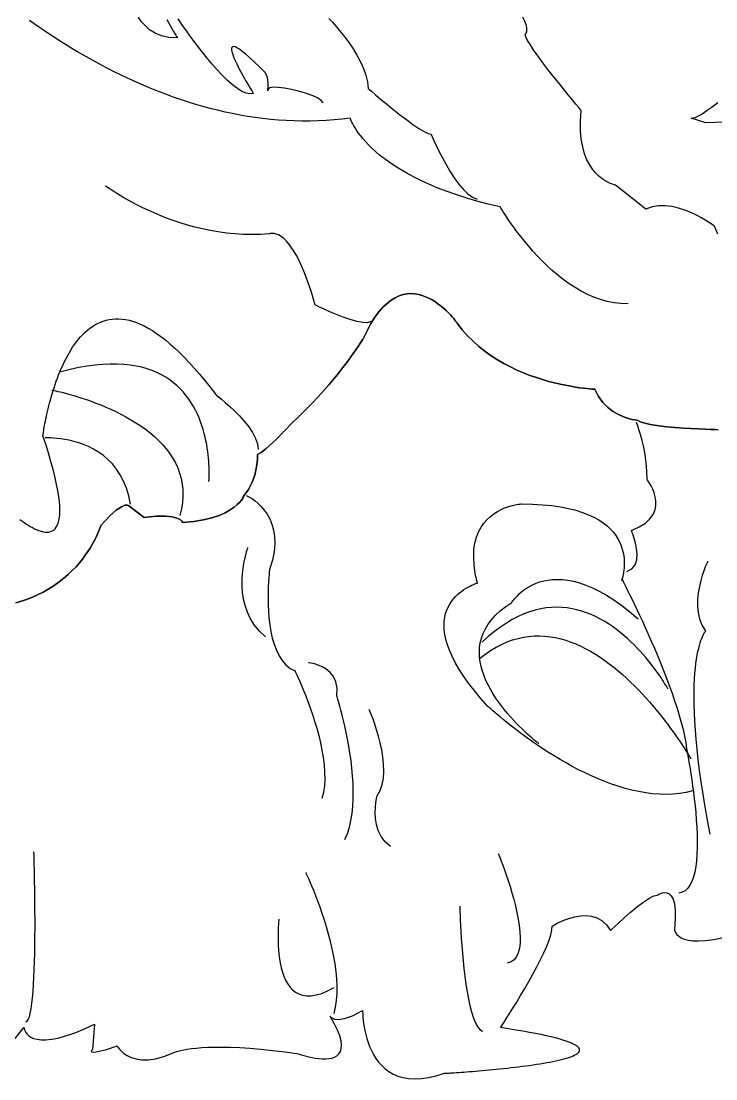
# Model space of a CAD drawing. Extents: x 61 to 149, y 52 to 245.
# Drawn here: x 91.27 to 113.61, y 80.82 to 114.85 of the extents above; entities that cross this region are included whole.
import ezdxf

# ---------------------------------------------------------------- set-up
doc = ezdxf.new("R2010")
doc.units = 0

msp = doc.modelspace()

# ---------------------------------------------------------------- linework, layer by layer
at = {"color": 250, "linetype": 'Continuous'}
for points in [[(110.7883, 105.7592), (110.561126, 105.763473), (110.337344, 105.787942), (110.117259, 105.831178), (109.90117, 105.891755), (109.689382, 105.968244), (109.482196, 106.059218), (109.279915, 106.163249), (109.08284, 106.278911), (108.891276, 106.404775), (108.705522, 106.539415), (108.525883, 106.681402), (108.35266, 106.829309), (108.186156, 106.981708), (108.026672, 107.137173), (107.874513, 107.294275), (107.729978, 107.451587), (107.593372, 107.607682), (107.464996, 107.761131), (107.345153, 107.910508), (107.234144, 108.054385), (107.132274, 108.191335), (107.039842, 108.319929), (106.957153, 108.438741), (106.884508, 108.546342), (106.82221, 108.641306), (106.77056, 108.722205), (106.729863, 108.787612), (106.700418, 108.836098), (106.68253, 108.866237), (106.6765, 108.8766), (106.287303, 108.967891), (105.919259, 109.064301), (105.57179, 109.165305), (105.24432, 109.270376), (104.936272, 109.378989), (104.647068, 109.490618), (104.376133, 109.604738), (104.122889, 109.720822), (103.886759, 109.838345), (103.667167, 109.95678), (103.463534, 110.075603), (103.275286, 110.194288), (103.101844, 110.312308), (102.942631, 110.429138), (102.797071, 110.544252), (102.664588, 110.657125), (102.544603, 110.76723), (102.43654, 110.874042), (102.339822, 110.977036), (102.253872, 111.075684), (102.178114, 111.169462), (102.11197, 111.257844), (102.054863, 111.340304), (102.006217, 111.416316), (101.965455, 111.485354), (101.931999, 111.546893), (101.905273, 111.600407), (101.884701, 111.645371), (101.869704, 111.681257), (101.859706, 111.707542), (101.85413, 111.723698), (101.8524, 111.7292), (101.591505, 111.697594), (101.331567, 111.67259), (101.072643, 111.654031), (100.814787, 111.641764), (100.558055, 111.635635), (100.302503, 111.635489), (100.048188, 111.641172), (99.795164, 111.652529), (99.543488, 111.669407), (99.293215, 111.69165), (99.0444, 111.719105), (98.797101, 111.751617), (98.551372, 111.789031), (98.307269, 111.831194), (98.064848, 111.877951), (97.824165, 111.929147), (97.585275, 111.984629), (97.348234, 112.044242), (97.113099, 112.107831), (96.879924, 112.175242), (96.648765, 112.246321), (96.419679, 112.320914), (96.192721, 112.398866), (95.967946, 112.480022), (95.745411, 112.564229), (95.525172, 112.651332), (95.307283, 112.741177), (95.091801, 112.833609), (94.878781, 112.928473), (94.66828, 113.025617), (94.460352, 113.124885), (94.255054, 113.226122), (94.052442, 113.329176), (93.852571, 113.43389), (93.655497, 113.540111), (93.461276, 113.647685), (93.269963, 113.756457), (93.081615, 113.866272), (92.896286, 113.976977), (92.714034, 114.088417), (92.534912, 114.200438), (92.358979, 114.312884), (92.186288, 114.425603), (92.016895, 114.53844), (91.850858, 114.651239), (91.68823, 114.763848), (91.529069, 114.876111)], [(95.946384, 114.909064), (96.002356, 114.808318), (96.05728, 114.711081), (96.109676, 114.619579), (96.158066, 114.536041), (96.200973, 114.462696), (96.236917, 114.401771), (96.264422, 114.355495), (96.282009, 114.326095), (96.2882, 114.3158), (96.016327, 114.323498), (95.77822, 114.37622), (95.572219, 114.464324), (95.396667, 114.578169), (95.249904, 114.708115), (95.130271, 114.84452), (95.03611, 114.977743)], [(100.9861, 112.2211), (100.921403, 112.300836), (100.795656, 112.381702), (100.622762, 112.460679), (100.416627, 112.534746), (100.191155, 112.600885), (99.96025, 112.656075), (99.737818, 112.697297), (99.537762, 112.72153), (99.373987, 112.725755), (99.260398, 112.706951), (99.2109, 112.6621), (99.199624, 112.606335), (99.204359, 112.639411), (99.21215, 112.737888), (99.210041, 112.878322), (99.185076, 113.037274), (99.1243, 113.1913), (98.934485, 113.379885), (98.765879, 113.541621), (98.617508, 113.677844), (98.488394, 113.789892), (98.377562, 113.8791), (98.284037, 113.946804), (98.206841, 113.994342), (98.145, 114.023049), (98.097538, 114.034263), (98.063478, 114.029318), (98.041844, 114.009552), (98.031662, 113.976301), (98.031954, 113.930901), (98.041745, 113.874689), (98.060058, 113.809001), (98.085919, 113.735173), (98.118351, 113.654543), (98.156379, 113.568445), (98.199025, 113.478217), (98.245315, 113.385195), (98.294273, 113.290716), (98.344922, 113.196115), (98.396287, 113.102729), (98.447392, 113.011894), (98.49726, 112.924948), (98.544917, 112.843225), (98.589386, 112.768063), (98.62969, 112.700798), (98.664855, 112.642767), (98.693905, 112.595305), (98.715863, 112.559748), (98.729753, 112.537435), (98.7346, 112.5297), (98.625843, 112.511785), (98.502394, 112.534554), (98.366445, 112.593706), (98.220187, 112.684942), (98.065813, 112.803963), (97.905513, 112.946467), (97.74148, 113.108155), (97.575906, 113.284727), (97.410982, 113.471884), (97.2489, 113.665325), (97.091852, 113.860751), (96.94203, 114.053861), (96.801626, 114.240356), (96.672831, 114.415935), (96.557838, 114.5763), (96.458837, 114.71715), (96.378021, 114.834184), (96.317582, 114.923104)], [(101.161212, 114.943441), (101.27942, 114.816118), (101.407407, 114.671609), (101.541563, 114.511756), (101.678274, 114.338397), (101.813929, 114.153373), (101.944915, 113.958523), (102.067619, 113.755687), (102.178431, 113.546704), (102.273737, 113.333414), (102.349925, 113.117657), (102.403384, 112.901272), (102.4305, 112.6861), (102.45979, 112.660749), (102.541881, 112.590248), (102.668105, 112.482924), (102.829792, 112.347106), (103.018274, 112.191122), (103.224883, 112.023299), (103.440948, 111.851965), (103.657803, 111.685448), (103.866777, 111.532077), (104.059203, 111.400178), (104.226411, 111.298081), (104.359733, 111.234112), (104.4505, 111.2166), (104.462317, 111.188683), (104.496453, 111.110235), (104.550937, 110.989209), (104.623798, 110.833557), (104.713064, 110.651235), (104.816763, 110.450194), (104.932925, 110.238387), (105.059578, 110.02377), (105.194749, 109.814293), (105.336469, 109.617912), (105.482766, 109.442579), (105.631667, 109.296247), (105.781203, 109.186869), (105.9294, 109.1224)], [(113.677498, 107.996342), (113.5643, 108.252), (113.54534, 108.266304), (113.490826, 108.305681), (113.40431, 108.364827), (113.289343, 108.438438), (113.149474, 108.521211), (112.988255, 108.607841), (112.809238, 108.693025), (112.615971, 108.771459), (112.412007, 108.837839), (112.200896, 108.886862), (111.986189, 108.913223), (111.771437, 108.911619), (111.56019, 108.876746), (111.356, 108.8033), (110.3818, 109.575), (110.370062, 109.577534), (110.336809, 109.586284), (110.28498, 109.602975), (110.217516, 109.62933), (110.137356, 109.667073), (110.047441, 109.71793), (109.95071, 109.783622), (109.850104, 109.865875), (109.748562, 109.966413), (109.649026, 110.086958), (109.554433, 110.229236), (109.467726, 110.39497), (109.391843, 110.585885), (109.329725, 110.803704), (109.284312, 111.05015), (109.258543, 111.32695), (109.255359, 111.635825), (109.2777, 111.9785), (109.257521, 112.002596), (109.200494, 112.071009), (109.111882, 112.177924), (108.99695, 112.317527), (108.860962, 112.484004), (108.709181, 112.67154), (108.546873, 112.874323), (108.3793, 113.086537), (108.211727, 113.302369), (108.049419, 113.516005), (107.897638, 113.72163), (107.76165, 113.91343), (107.646718, 114.085591), (107.558106, 114.232299), (107.501079, 114.34774), (107.4809, 114.4261), (107.486179, 114.430784), (107.498885, 114.445933), (107.514322, 114.473194), (107.527796, 114.514213), (107.534611, 114.570637), (107.530071, 114.644113), (107.509481, 114.736287), (107.468146, 114.848805), (107.401369, 114.983315)], [(112.819, 111.7309), (112.822717, 111.729716), (112.835205, 111.728315), (112.858473, 111.729928), (112.894528, 111.737783), (112.945378, 111.75511), (113.013031, 111.785137), (113.099494, 111.831095), (113.206775, 111.896213), (113.336882, 111.983718), (113.491822, 112.096842), (113.673604, 112.238813)], [(114.5144, 111.6207), (113.2879, 111.5839), (112.819, 111.7309)], [(102.5015, 105.1871), (102.401619, 105.149726), (102.25196, 105.152708), (102.065016, 105.188293), (101.853278, 105.248727), (101.62924, 105.326259), (101.405395, 105.413133), (101.194234, 105.501598), (101.008252, 105.583901), (100.859941, 105.652287), (100.761792, 105.699005), (100.7263, 105.7163), (100.603744, 106.130108), (100.481947, 106.491831), (100.361665, 106.804917), (100.243657, 107.072814), (100.128679, 107.29897), (100.017489, 107.486833), (99.910843, 107.639852), (99.809498, 107.761475), (99.714213, 107.85515), (99.625742, 107.924325), (99.544845, 107.972448), (99.472278, 108.002967), (99.408797, 108.01933), (99.355161, 108.024986), (99.312126, 108.023383), (99.28045, 108.017969), (99.260889, 108.012192), (99.2542, 108.0095), (98.969938, 107.989805), (98.689006, 107.983066), (98.411847, 107.98842), (98.138904, 108.005005), (97.870619, 108.031958), (97.607435, 108.068418), (97.349794, 108.11352), (97.098139, 108.166405), (96.852912, 108.226207), (96.614556, 108.292067), (96.383513, 108.36312), (96.160226, 108.438505), (95.945137, 108.517359), (95.738689, 108.59882), (95.541325, 108.682025), (95.353487, 108.766112), (95.175617, 108.850219), (95.008158, 108.933483), (94.851553, 109.015042), (94.706244, 109.094033), (94.572674, 109.169595), (94.451285, 109.240863), (94.34252, 109.306978), (94.246821, 109.367074), (94.164631, 109.420292), (94.096392, 109.465767), (94.042547, 109.502638), (94.003538, 109.530042), (93.979808, 109.547117), (93.9718, 109.553)], [(113.684448, 101.706478), (113.592702, 101.708775), (113.450622, 101.713086), (113.267071, 101.719806), (113.050911, 101.729329), (112.811004, 101.742049), (112.556213, 101.758362), (112.295398, 101.778663), (112.037422, 101.803345), (111.791147, 101.832804), (111.565436, 101.867435), (111.369149, 101.907631), (111.21115, 101.953788), (111.1003, 102.0063), (111.076208, 102.00886), (111.009015, 102.01883), (110.906348, 102.039641), (110.775835, 102.074726), (110.625103, 102.127517), (110.461777, 102.201447), (110.293486, 102.299947), (110.127856, 102.42645), (109.972513, 102.584388), (109.835086, 102.777194), (109.7232, 103.0083), (109.711891, 103.00884), (109.678805, 103.010782), (109.625198, 103.014608), (109.55233, 103.0208), (109.461459, 103.02984), (109.353842, 103.042209), (109.230739, 103.058391), (109.093408, 103.078866), (108.943106, 103.104116), (108.781093, 103.134625), (108.608626, 103.170873), (108.426964, 103.213343), (108.237365, 103.262516), (108.041088, 103.318875), (107.83939, 103.382902), (107.63353, 103.455078), (107.424767, 103.535886), (107.214358, 103.625807), (107.003562, 103.725324), (106.793637, 103.834918), (106.585842, 103.955072), (106.381435, 104.086267), (106.181674, 104.228986), (105.987817, 104.38371), (105.801123, 104.550921), (105.62285, 104.731102), (105.454256, 104.924734), (105.2966, 105.1323), (105.29165, 105.139223), (105.277056, 105.159035), (105.253204, 105.190302), (105.22048, 105.231588), (105.179269, 105.28146), (105.129955, 105.338483), (105.072926, 105.401223), (105.008566, 105.468244), (104.93726, 105.538112), (104.859394, 105.609392), (104.775354, 105.680651), (104.685525, 105.750452), (104.590292, 105.817363), (104.49004, 105.879947), (104.385156, 105.936771), (104.276025, 105.9864), (104.163032, 106.027399), (104.046562, 106.058334), (103.927001, 106.07777), (103.804735, 106.084273), (103.680148, 106.076407), (103.553627, 106.052739), (103.425556, 106.011834), (103.296322, 105.952256), (103.166309, 105.872573), (103.035903, 105.771348), (102.90549, 105.647147), (102.775454, 105.498537), (102.646182, 105.324081), (102.518059, 105.122346), (102.39147, 104.891897), (102.2668, 104.6313), (102.260266, 104.620488), (102.240688, 104.588764), (102.2081, 104.537199), (102.162536, 104.46686), (102.104031, 104.378818), (102.032618, 104.274141), (101.948333, 104.153899), (101.851209, 104.019161), (101.74128, 103.870996), (101.618582, 103.710473), (101.483147, 103.538662), (101.335011, 103.356632), (101.174208, 103.165452), (101.000773, 102.966192), (100.814738, 102.759919), (100.616139, 102.547705), (100.405011, 102.330617), (100.181386, 102.109726), (99.9453, 101.8861), (99.910104, 101.848019), (99.814966, 101.746769), (99.675564, 101.601841), (99.507575, 101.432725), (99.326677, 101.258913), (99.148547, 101.099894), (98.988862, 100.975159), (98.8633, 100.9042), (98.864836, 100.87113), (98.864527, 100.778652), (98.854994, 100.636863), (98.828863, 100.455863), (98.778754, 100.245748), (98.697292, 100.016617), (98.5771, 99.778569), (98.4108, 99.5417), (98.405076, 99.529505), (98.385972, 99.495365), (98.350585, 99.442947), (98.296017, 99.375916), (98.219365, 99.29794), (98.11773, 99.212686), (97.988211, 99.123819), (97.827908, 99.035008), (97.633919, 98.949917), (97.403344, 98.872214), (97.133283, 98.805566), (96.820836, 98.753639), (96.4631, 98.7201), (96.457447, 98.733563), (96.432652, 98.767689), (96.376958, 98.813087), (96.278612, 98.860362), (96.125859, 98.900124), (95.906942, 98.92298), (95.610108, 98.919536), (95.2236, 98.8804), (94.7318, 99.2611), (94.719868, 99.269747), (94.679713, 99.2812), (94.604798, 99.273726), (94.488586, 99.225592), (94.324541, 99.115065), (94.106124, 98.920412), (93.8268, 98.6199), (93.824548, 98.612335), (93.817561, 98.59028), (93.805497, 98.554694), (93.788011, 98.506536), (93.76476, 98.446767), (93.735399, 98.376344), (93.699584, 98.296228), (93.656972, 98.207377), (93.60722, 98.110752), (93.549982, 98.007312), (93.484915, 97.898015), (93.411675, 97.783821), (93.329919, 97.66569), (93.239302, 97.544581), (93.13948, 97.421453), (93.030111, 97.297266), (92.910848, 97.172979), (92.78135, 97.049551), (92.641272, 96.927941), (92.49027, 96.80911), (92.328, 96.694016), (92.154119, 96.583619), (91.968281, 96.478877), (91.770145, 96.380751), (91.559365, 96.2902), (91.335598, 96.208182), (91.0985, 96.135659)], [(91.0985, 96.135659), (91.335598, 96.208182), (91.559365, 96.2902), (91.770145, 96.380751), (91.968281, 96.478877), (92.154119, 96.583619), (92.328, 96.694016), (92.49027, 96.80911), (92.641272, 96.927941), (92.78135, 97.049551), (92.910848, 97.172979), (93.030111, 97.297266), (93.13948, 97.421453), (93.239302, 97.544581), (93.329919, 97.66569), (93.411675, 97.783821), (93.484915, 97.898015), (93.549982, 98.007312), (93.60722, 98.110752), (93.656972, 98.207377), (93.699584, 98.296228), (93.735399, 98.376344), (93.76476, 98.446767), (93.788011, 98.506536), (93.805497, 98.554694), (93.817561, 98.59028), (93.824548, 98.612335), (93.8268, 98.6199), (94.106124, 98.920412), (94.324541, 99.115065), (94.488586, 99.225592), (94.604798, 99.273726), (94.679713, 99.2812), (94.719868, 99.269747), (94.7318, 99.2611), (95.2236, 98.8804), (95.610108, 98.919536), (95.906942, 98.92298), (96.125859, 98.900124), (96.278612, 98.860362), (96.376958, 98.813087), (96.432652, 98.767689), (96.457447, 98.733563), (96.4631, 98.7201), (96.820836, 98.753639), (97.133283, 98.805566), (97.403344, 98.872214), (97.633919, 98.949917), (97.827908, 99.035008), (97.988211, 99.123819), (98.11773, 99.212686), (98.219365, 99.29794), (98.296017, 99.375916), (98.350585, 99.442947), (98.385972, 99.495365), (98.405076, 99.529505), (98.4108, 99.5417), (98.5771, 99.778569), (98.697292, 100.016617), (98.778754, 100.245748), (98.828863, 100.455862), (98.854994, 100.636863), (98.864527, 100.778652), (98.864836, 100.87113), (98.8633, 100.9042), (98.988862, 100.975159), (99.148547, 101.099894), (99.326677, 101.258913), (99.507575, 101.432725), (99.675564, 101.601841), (99.814966, 101.746769), (99.910104, 101.848019), (99.9453, 101.8861), (100.181386, 102.109726), (100.405011, 102.330617), (100.616139, 102.547705), (100.814738, 102.759919), (101.000773, 102.966192), (101.174208, 103.165452), (101.335011, 103.356632), (101.483147, 103.538662), (101.618582, 103.710473), (101.74128, 103.870996), (101.851209, 104.019161), (101.948333, 104.153899), (102.032618, 104.274141), (102.104031, 104.378818), (102.162536, 104.46686), (102.2081, 104.537199), (102.240688, 104.588764), (102.260266, 104.620488), (102.2668, 104.6313), (102.39147, 104.891897), (102.518059, 105.122346), (102.646182, 105.324081), (102.775454, 105.498537), (102.90549, 105.647147), (103.035903, 105.771348), (103.166309, 105.872573), (103.296322, 105.952256), (103.425556, 106.011834), (103.553627, 106.052739), (103.680148, 106.076407), (103.804735, 106.084273), (103.927001, 106.07777), (104.046562, 106.058334), (104.163032, 106.027399), (104.276025, 105.9864), (104.385156, 105.936771), (104.49004, 105.879947), (104.590292, 105.817363), (104.685525, 105.750452), (104.775354, 105.680651), (104.859394, 105.609392), (104.93726, 105.538112), (105.008566, 105.468244), (105.072926, 105.401223), (105.129955, 105.338483), (105.179269, 105.28146), (105.22048, 105.231588), (105.253204, 105.190302), (105.277056, 105.159035), (105.29165, 105.139223), (105.2966, 105.1323), (105.454256, 104.924734), (105.62285, 104.731102), (105.801123, 104.550921), (105.987817, 104.38371), (106.181674, 104.228986), (106.381435, 104.086267), (106.585842, 103.955072), (106.793637, 103.834918), (107.003562, 103.725324), (107.214358, 103.625807), (107.424767, 103.535886), (107.63353, 103.455078), (107.83939, 103.382902), (108.041088, 103.318875), (108.237365, 103.262516), (108.426964, 103.213343), (108.608626, 103.170873), (108.781093, 103.134625), (108.943106, 103.104116), (109.093408, 103.078866), (109.230739, 103.058391), (109.353842, 103.042209), (109.461459, 103.02984), (109.55233, 103.0208), (109.625198, 103.014608), (109.678805, 103.010782), (109.711891, 103.00884), (109.7232, 103.0083), (109.835086, 102.777194), (109.972513, 102.584388), (110.127856, 102.42645), (110.293486, 102.299947), (110.461777, 102.201447), (110.625103, 102.127517), (110.775835, 102.074726), (110.906348, 102.039641), (111.009015, 102.01883), (111.076208, 102.00886), (111.1003, 102.0063), (111.21115, 101.953788), (111.369149, 101.907631), (111.565436, 101.867435), (111.791147, 101.832804), (112.037422, 101.803345), (112.295398, 101.778663), (112.556213, 101.758362), (112.811004, 101.742049), (113.050911, 101.729329), (113.267071, 101.719806), (113.450622, 101.713086), (113.592702, 101.708775), (113.684448, 101.706478)], [(91.221888, 98.821484), (91.286133, 98.773907), (91.35231, 98.726908), (91.420029, 98.681052), (91.488901, 98.636905), (91.558533, 98.595034), (91.628538, 98.556003), (91.698524, 98.52038), (91.768102, 98.488729), (91.836881, 98.461618), (91.904471, 98.439612), (91.970483, 98.423277), (92.034526, 98.413178), (92.09621, 98.409883), (92.155145, 98.413956), (92.210941, 98.425964), (92.263208, 98.446473), (92.311556, 98.476049), (92.355594, 98.515258), (92.394933, 98.564665), (92.429182, 98.624836), (92.457952, 98.696339), (92.480853, 98.779738), (92.497493, 98.875599), (92.507484, 98.984489), (92.510435, 99.106973), (92.505956, 99.243618), (92.493657, 99.394989), (92.473148, 99.561653), (92.444038, 99.744174), (92.405939, 99.94312), (92.358459, 100.159057), (92.301208, 100.392549), (92.233797, 100.644164), (92.155836, 100.914466), (92.066933, 101.204023), (91.9667, 101.5134), (91.967181, 101.517147), (91.968647, 101.528202), (91.971134, 101.546286), (91.974678, 101.571123), (91.979316, 101.602433), (91.985084, 101.639938), (91.992016, 101.683361), (92.000151, 101.732422), (92.009523, 101.786845), (92.020168, 101.84635), (92.032123, 101.910659), (92.045424, 101.979495), (92.060107, 102.052579), (92.076207, 102.129632), (92.093761, 102.210378), (92.112805, 102.294537), (92.133374, 102.381831), (92.155506, 102.471982), (92.179236, 102.564713), (92.204599, 102.659744), (92.231633, 102.756798), (92.260372, 102.855596), (92.290854, 102.95586), (92.323114, 103.057313), (92.357188, 103.159675), (92.393112, 103.26267), (92.430923, 103.366017), (92.470656, 103.46944), (92.512347, 103.57266), (92.556032, 103.6754), (92.601748, 103.777379), (92.649531, 103.878322), (92.699415, 103.977949), (92.751439, 104.075982), (92.805637, 104.172143), (92.862046, 104.266155), (92.920701, 104.357737), (92.981639, 104.446614), (93.044895, 104.532505), (93.110507, 104.615134), (93.178509, 104.694222), (93.248938, 104.76949), (93.32183, 104.840662), (93.397221, 104.907457), (93.475147, 104.969599), (93.555644, 105.026809), (93.638748, 105.078808), (93.724495, 105.12532), (93.812921, 105.166065), (93.904063, 105.200765), (93.997955, 105.229142), (94.094635, 105.250918), (94.194138, 105.265816), (94.296501, 105.273555), (94.401758, 105.273859), (94.509947, 105.266449), (94.621104, 105.251048), (94.735264, 105.227376), (94.852464, 105.195156), (94.972739, 105.154109), (95.096126, 105.103958), (95.22266, 105.044423), (95.352378, 104.975228), (95.485316, 104.896093), (95.62151, 104.806741), (95.760995, 104.706894), (95.903808, 104.596272), (96.049985, 104.474599), (96.199562, 104.341596), (96.352575, 104.196984), (96.50906, 104.040485), (96.669053, 103.871822), (96.83259, 103.690716), (96.999707, 103.496889), (97.170441, 103.290063), (97.344826, 103.069959), (97.5229, 102.8363), (97.545989, 102.818638), (97.610265, 102.768059), (97.708238, 102.688176), (97.83242, 102.582602), (97.975324, 102.454949), (98.12946, 102.30883), (98.28734, 102.147858), (98.441476, 101.975644), (98.58438, 101.795802), (98.708562, 101.611944), (98.806535, 101.427683), (98.870811, 101.24663), (98.8939, 101.0724)], [(97.3064, 100.0435), (97.306837, 100.048883), (97.307977, 100.064713), (97.30956, 100.09051), (97.311327, 100.125794), (97.313021, 100.170084), (97.314383, 100.222903), (97.315153, 100.283768), (97.315074, 100.352201), (97.313886, 100.427722), (97.311331, 100.509851), (97.30715, 100.598108), (97.301085, 100.692014), (97.292877, 100.791087), (97.282267, 100.89485), (97.268996, 101.002821), (97.252807, 101.114521), (97.23344, 101.22947), (97.210636, 101.347189), (97.184138, 101.467197), (97.153686, 101.589014), (97.119022, 101.712162), (97.079886, 101.836159), (97.036022, 101.960526), (96.987168, 102.084784), (96.933068, 102.208451), (96.873463, 102.33105), (96.808093, 102.452099), (96.7367, 102.571119), (96.659025, 102.687631), (96.574811, 102.801153), (96.483797, 102.911207), (96.385726, 103.017312), (96.280339, 103.118989), (96.167377, 103.215758), (96.046582, 103.307139), (95.917694, 103.392653), (95.780456, 103.471818), (95.634608, 103.544157), (95.479892, 103.609187), (95.31605, 103.666431), (95.142821, 103.715408), (94.959949, 103.755638), (94.767174, 103.786641), (94.564238, 103.807938), (94.350882, 103.819049), (94.126847, 103.819493), (93.891875, 103.808792), (93.645706, 103.786464), (93.388083, 103.752031), (93.118747, 103.705013), (92.837439, 103.644929), (92.5439, 103.5713)], [(92.2553, 102.9833), (92.263621, 102.981659), (92.288001, 102.976674), (92.327563, 102.968248), (92.38143, 102.956287), (92.448726, 102.940695), (92.528575, 102.921378), (92.620099, 102.898239), (92.722422, 102.871184), (92.834667, 102.840117), (92.955959, 102.804944), (93.08542, 102.765569), (93.222175, 102.721896), (93.365345, 102.673831), (93.514056, 102.621278), (93.667429, 102.564142), (93.82459, 102.502328), (93.98466, 102.43574), (94.146764, 102.364284), (94.310025, 102.287863), (94.473567, 102.206384), (94.636513, 102.11975), (94.797985, 102.027866), (94.957109, 101.930638), (95.113007, 101.827969), (95.264803, 101.719765), (95.41162, 101.605931), (95.552582, 101.48637), (95.686811, 101.360989), (95.813432, 101.229691), (95.931568, 101.092382), (96.040343, 100.948965), (96.138879, 100.799347), (96.2263, 100.643432), (96.301731, 100.481124), (96.364293, 100.312328), (96.413111, 100.136949), (96.447308, 99.954892), (96.466008, 99.766061), (96.468333, 99.570362), (96.453408, 99.367699), (96.420356, 99.157977), (96.3683, 98.9411)], [(110.7499, 97.1382), (110.911672, 97.228782), (111.014162, 97.360353), (111.067322, 97.521013), (111.081105, 97.698862), (111.065463, 97.882), (111.030347, 98.058526), (110.985711, 98.216539), (110.941506, 98.344139), (110.907685, 98.429426), (110.8942, 98.4605), (111.147748, 98.575256), (111.34488, 98.70207), (111.491365, 98.837983), (111.592973, 98.980034), (111.655474, 99.125263), (111.684638, 99.27071), (111.686236, 99.413414), (111.666036, 99.550415), (111.62981, 99.678754), (111.583326, 99.79547), (111.532355, 99.897603), (111.482667, 99.982193), (111.440032, 100.046279), (111.41022, 100.086901), (111.399, 100.1011), (111.395432, 100.372707), (111.373248, 100.640049), (111.336923, 100.897396), (111.290928, 101.139018), (111.239737, 101.359188), (111.187824, 101.552174), (111.13966, 101.712247), (111.09972, 101.833679), (111.072476, 101.91074), (111.0624, 101.9377)], [(94.7808, 99.3086), (94.725495, 99.580942), (94.651056, 99.829137), (94.559391, 100.054301), (94.452411, 100.25755), (94.332027, 100.440003), (94.20015, 100.602773), (94.058689, 100.746979), (93.909556, 100.873737), (93.754659, 100.984163), (93.595911, 101.079373), (93.435221, 101.160484), (93.2745, 101.228613), (93.115658, 101.284875), (92.960606, 101.330388), (92.811253, 101.366267), (92.669511, 101.39363), (92.53729, 101.413592), (92.4165, 101.42727), (92.309052, 101.435781), (92.216856, 101.440241), (92.141822, 101.441767), (92.085861, 101.441474), (92.050884, 101.44048), (92.0388, 101.4399)], [(98.5181, 99.5864), (98.531786, 99.579882), (98.57006, 99.559898), (98.628744, 99.525803), (98.703661, 99.476948), (98.790635, 99.41269), (98.885487, 99.332381), (98.984041, 99.235376), (99.082119, 99.121029), (99.175545, 98.988693), (99.260142, 98.837723), (99.331731, 98.667472), (99.386136, 98.477295), (99.41918, 98.266545), (99.426685, 98.034577), (99.404475, 97.780744), (99.348373, 97.5044), (99.2542, 97.2049), (99.252045, 97.186548), (99.246382, 97.133681), (99.23842, 97.049586), (99.229363, 96.937548), (99.220418, 96.800852), (99.212791, 96.642786), (99.207689, 96.466633), (99.206317, 96.275681), (99.209882, 96.073214), (99.21959, 95.862519), (99.236648, 95.646881), (99.262261, 95.429586), (99.297635, 95.213919), (99.343978, 95.003167), (99.402494, 94.800614), (99.474392, 94.609548), (99.560875, 94.433252), (99.663152, 94.275014), (99.782427, 94.138119), (99.919908, 94.025852), (100.0768, 93.9415), (100.083918, 93.92681), (100.104274, 93.884), (100.136374, 93.814963), (100.178724, 93.721591), (100.229829, 93.605775), (100.288193, 93.469409), (100.352323, 93.314383), (100.420723, 93.142589), (100.491899, 92.955921), (100.564357, 92.756269), (100.6366, 92.545527), (100.707136, 92.325585), (100.774468, 92.098336), (100.837103, 91.865672), (100.893546, 91.629485), (100.942302, 91.391667), (100.981876, 91.15411), (101.010773, 90.918705), (101.0275, 90.687346), (101.03056, 90.461924), (101.01846, 90.244331), (100.989705, 90.036459), (100.9428, 89.8402)], [(112.8656, 90.0858), (112.656452, 90.035998), (112.44445, 90.000814), (112.229999, 89.97957), (112.013505, 89.971587), (111.795375, 89.976188), (111.576015, 89.992696), (111.35583, 90.020431), (111.135227, 90.058717), (110.914612, 90.106874), (110.69439, 90.164227), (110.474968, 90.230095), (110.256752, 90.303803), (110.040148, 90.384671), (109.825561, 90.472021), (109.613399, 90.565177), (109.404066, 90.663459), (109.197969, 90.766191), (108.995514, 90.872693), (108.797107, 90.982289), (108.603154, 91.094301), (108.414061, 91.208049), (108.230235, 91.322857), (108.05208, 91.438047), (107.880004, 91.55294), (107.714411, 91.666859), (107.555709, 91.779126), (107.404303, 91.889063), (107.260599, 91.995992), (107.125004, 92.099236), (106.997923, 92.198115), (106.879762, 92.291953), (106.770928, 92.380071), (106.671826, 92.461792), (106.582862, 92.536437), (106.504443, 92.603329), (106.436974, 92.66179), (106.380862, 92.711142), (106.336513, 92.750707), (106.304332, 92.779807), (106.284726, 92.797764), (106.2781, 92.8039), (106.044403, 93.067514), (105.835474, 93.319792), (105.65026, 93.56096), (105.487706, 93.791244), (105.346758, 94.010873), (105.226361, 94.220071), (105.125462, 94.419066), (105.043005, 94.608085), (104.977938, 94.787355), (104.929204, 94.957101), (104.89575, 95.117552), (104.876522, 95.268933), (104.870465, 95.411472), (104.876526, 95.545395), (104.893649, 95.670929), (104.92078, 95.7883), (104.956865, 95.897736), (105.00085, 95.999463), (105.05168, 96.093707), (105.108302, 96.180696), (105.16966, 96.260657), (105.2347, 96.333815), (105.302369, 96.400399), (105.371611, 96.460633), (105.441373, 96.514746), (105.5106, 96.562964), (105.578238, 96.605514), (105.643232, 96.642622), (105.704528, 96.674516), (105.761072, 96.701421), (105.81181, 96.723565), (105.855687, 96.741174), (105.891649, 96.754476), (105.918641, 96.763696), (105.93561, 96.769062), (105.9415, 96.7708), (105.874712, 97.077062), (105.83587, 97.35777), (105.822648, 97.614037), (105.832724, 97.846972), (105.863773, 98.057687), (105.913473, 98.247293), (105.979498, 98.416901), (106.059525, 98.567621), (106.151231, 98.700566), (106.252291, 98.816846), (106.360382, 98.917572), (106.473179, 99.003856), (106.58836, 99.076807), (106.7036, 99.137538), (106.816576, 99.187159), (106.924963, 99.226781), (107.026438, 99.257515), (107.118677, 99.280473), (107.199357, 99.296766), (107.266152, 99.307504), (107.316741, 99.313798), (107.348798, 99.31676), (107.36, 99.3175), (107.71192, 99.311208), (108.038545, 99.292833), (108.340786, 99.263133), (108.619552, 99.222861), (108.875755, 99.172773), (109.110303, 99.113623), (109.324108, 99.046168), (109.51808, 98.971161), (109.693128, 98.889359), (109.850163, 98.801516), (109.990096, 98.708387), (110.113835, 98.610728), (110.222292, 98.509293), (110.316377, 98.404837), (110.397, 98.298117), (110.465071, 98.189886), (110.5215, 98.0809), (110.567198, 97.971914), (110.603074, 97.863683), (110.630039, 97.756963), (110.649004, 97.652507), (110.660878, 97.551072), (110.666571, 97.453413), (110.666994, 97.360284), (110.663057, 97.272441), (110.65567, 97.190639), (110.645743, 97.115632), (110.634187, 97.048177), (110.621911, 96.989027), (110.609826, 96.938939), (110.598843, 96.898667), (110.58987, 96.868967), (110.583819, 96.850592), (110.5816, 96.8443)], [(99.1243, 95.044), (98.932605, 95.226903), (98.774277, 95.421058), (98.646597, 95.623833), (98.546848, 95.832598), (98.472313, 96.044719), (98.420274, 96.257567), (98.388014, 96.468509), (98.372816, 96.674914), (98.371963, 96.87415), (98.382736, 97.063586), (98.402418, 97.240591), (98.428293, 97.402533), (98.457642, 97.546781), (98.487748, 97.670702), (98.515895, 97.771667), (98.539364, 97.847042), (98.555438, 97.894197), (98.5614, 97.9105)], [(113.4322, 88.6954), (113.346637, 89.14434), (113.270046, 89.572974), (113.202045, 89.981744), (113.142254, 90.371097), (113.090293, 90.741474), (113.045782, 91.093322), (113.00834, 91.427083), (112.977587, 91.743202), (112.953142, 92.042123), (112.934626, 92.324291), (112.921657, 92.590149), (112.913856, 92.840141), (112.910841, 93.074711), (112.912234, 93.294305), (112.917652, 93.499365), (112.926717, 93.690336), (112.939047, 93.867662), (112.954263, 94.031787), (112.971983, 94.183156), (112.991828, 94.322212), (113.013416, 94.4494), (113.036369, 94.565163), (113.060305, 94.669946), (113.084844, 94.764193), (113.109606, 94.848347), (113.13421, 94.922855), (113.158277, 94.988158), (113.181424, 95.044702), (113.203273, 95.09293), (113.223443, 95.133287), (113.241553, 95.166216), (113.257224, 95.192163), (113.270074, 95.21157), (113.279724, 95.224883), (113.285793, 95.232545), (113.2879, 95.235), (113.175653, 95.417016), (113.098822, 95.613651), (113.053067, 95.820406), (113.03405, 96.032784), (113.037434, 96.246284), (113.05888, 96.45641), (113.09405, 96.658663), (113.138606, 96.848543), (113.188209, 97.021553), (113.238521, 97.173194), (113.285205, 97.298968), (113.323921, 97.394376), (113.350332, 97.454919), (113.3601, 97.4761)], [(107.9138, 91.6042), (107.907138, 91.60935), (107.887778, 91.624563), (107.856663, 91.649484), (107.814735, 91.683756), (107.762935, 91.727025), (107.702204, 91.778935), (107.633486, 91.83913), (107.55772, 91.907255), (107.475849, 91.982954), (107.388816, 92.065872), (107.29756, 92.155653), (107.203025, 92.251941), (107.106152, 92.354381), (107.007882, 92.462618), (106.909157, 92.576295), (106.81092, 92.695058), (106.714111, 92.81855), (106.619673, 92.946417), (106.528547, 93.078302), (106.441675, 93.21385), (106.359999, 93.352706), (106.284459, 93.494513), (106.215999, 93.638917), (106.15556, 93.785562), (106.104083, 93.934093), (106.062511, 94.084152), (106.031784, 94.235387), (106.012845, 94.387439), (106.006635, 94.539955), (106.014097, 94.692578), (106.036171, 94.844953), (106.0738, 94.996725), (106.127925, 95.147537), (106.199488, 95.297035), (106.289431, 95.444862), (106.398695, 95.590664), (106.528222, 95.734084), (106.678954, 95.874767), (106.851833, 96.012357), (107.0478, 96.1465), (107.051599, 96.152478), (107.063055, 96.16954), (107.082256, 96.196381), (107.109287, 96.231695), (107.144237, 96.274177), (107.187192, 96.322521), (107.23824, 96.375421), (107.297468, 96.431573), (107.364963, 96.489669), (107.440812, 96.548405), (107.525103, 96.606475), (107.617922, 96.662573), (107.719358, 96.715393), (107.829496, 96.763631), (107.948425, 96.805979), (108.076231, 96.841134), (108.213001, 96.867788), (108.358824, 96.884637), (108.513785, 96.890375), (108.677973, 96.883696), (108.851474, 96.863294), (109.034375, 96.827864), (109.226765, 96.776101), (109.428729, 96.706698), (109.640355, 96.61835), (109.861731, 96.509751), (110.092943, 96.379596), (110.334079, 96.226579), (110.585225, 96.049394), (110.84647, 95.846737), (111.1179, 95.6173)], [(110.5816, 96.9178), (110.587642, 96.906156), (110.605257, 96.871988), (110.633674, 96.816446), (110.672125, 96.740677), (110.719839, 96.645829), (110.776049, 96.533051), (110.839984, 96.403491), (110.910875, 96.258297), (110.987953, 96.098617), (111.070448, 95.9256), (111.157592, 95.740393), (111.248614, 95.544146), (111.342747, 95.338005), (111.439219, 95.123119), (111.537263, 94.900637), (111.636108, 94.671707), (111.734985, 94.437477), (111.833126, 94.199094), (111.92976, 93.957708), (112.024119, 93.714467), (112.115432, 93.470518), (112.202932, 93.22701), (112.285848, 92.985091), (112.363411, 92.745909), (112.434852, 92.510612), (112.499402, 92.28035), (112.556291, 92.056269), (112.60475, 91.839518), (112.644009, 91.631246), (112.6733, 91.4326), (112.676231, 91.417777), (112.684581, 91.37464), (112.697684, 91.305193), (112.714874, 91.211436), (112.735488, 91.095369), (112.758858, 90.958996), (112.784319, 90.804317), (112.811207, 90.633332), (112.838856, 90.448045), (112.8666, 90.250456), (112.893774, 90.042565), (112.919713, 89.826376), (112.943751, 89.603889), (112.965222, 89.377104), (112.983463, 89.148025), (112.997806, 88.918652), (113.007586, 88.690985), (113.012139, 88.467028), (113.010799, 88.248781), (113.0029, 88.038244), (112.987777, 87.837421), (112.964765, 87.648312), (112.933198, 87.472917), (112.89241, 87.31324), (112.841737, 87.171281), (112.780514, 87.04904), (112.708073, 86.948521), (112.623751, 86.871724), (112.526882, 86.820649), (112.4168, 86.7973)], [(112.0705, 93.3682), (112.067517, 93.373547), (112.058624, 93.389207), (112.043902, 93.414607), (112.023435, 93.449175), (111.997303, 93.492337), (111.96559, 93.543523), (111.928377, 93.602159), (111.885748, 93.667672), (111.837783, 93.739491), (111.784566, 93.817043), (111.726179, 93.899754), (111.662704, 93.987054), (111.594223, 94.078369), (111.520818, 94.173127), (111.442572, 94.270755), (111.359567, 94.370682), (111.271885, 94.472333), (111.179609, 94.575138), (111.08282, 94.678523), (110.981601, 94.781916), (110.876035, 94.884745), (110.766203, 94.986436), (110.652188, 95.086418), (110.534071, 95.184118), (110.411936, 95.278964), (110.285865, 95.370383), (110.155939, 95.457802), (110.022241, 95.54065), (109.884854, 95.618353), (109.743858, 95.690339), (109.599338, 95.756036), (109.451375, 95.814871), (109.300051, 95.866272), (109.145448, 95.909667), (108.987649, 95.944482), (108.826737, 95.970145), (108.662792, 95.986084), (108.495898, 95.991726), (108.326137, 95.986499), (108.153591, 95.969831), (107.978342, 95.941148), (107.800473, 95.899879), (107.620065, 95.845451), (107.437202, 95.777291), (107.251964, 95.694827), (107.064436, 95.597487), (106.874698, 95.484697), (106.682833, 95.355887), (106.488924, 95.210482), (106.293052, 95.04791), (106.0953, 94.8676)], [(106.0087, 94.3384), (106.186474, 94.476608), (106.364215, 94.599087), (106.541812, 94.706317), (106.719152, 94.798776), (106.896122, 94.876942), (107.072612, 94.941295), (107.248508, 94.992312), (107.423698, 95.030473), (107.59807, 95.056256), (107.771512, 95.07014), (107.943912, 95.072604), (108.115157, 95.064125), (108.285135, 95.045184), (108.453734, 95.016257), (108.620841, 94.977825), (108.786345, 94.930366), (108.950134, 94.874358), (109.112094, 94.81028), (109.272115, 94.738611), (109.430083, 94.659829), (109.585886, 94.574413), (109.739413, 94.482842), (109.89055, 94.385594), (110.039186, 94.283149), (110.185209, 94.175983), (110.328506, 94.064577), (110.468965, 93.949409), (110.606474, 93.830958), (110.740921, 93.709701), (110.872193, 93.586119), (111.000178, 93.460689), (111.124765, 93.33389), (111.24584, 93.206201), (111.363291, 93.0781), (111.477007, 92.950067), (111.586875, 92.822579), (111.692783, 92.696116), (111.794619, 92.571156), (111.89227, 92.448177), (111.985624, 92.327659), (112.074569, 92.21008), (112.158993, 92.095918), (112.238784, 91.985653), (112.313829, 91.879763), (112.384016, 91.778727), (112.449233, 91.683022), (112.509368, 91.593129), (112.564308, 91.509525), (112.613941, 91.43269), (112.658156, 91.363101), (112.696839, 91.301238), (112.729879, 91.247579), (112.757163, 91.202603), (112.77858, 91.166788), (112.794016, 91.140614), (112.80336, 91.124558), (112.8065, 91.1191)], [(101.6789, 88.5172), (101.759082, 88.709532), (101.823686, 88.914904), (101.87376, 89.131538), (101.91035, 89.357654), (101.934505, 89.591476), (101.947271, 89.831225), (101.949697, 90.075122), (101.942829, 90.321391), (101.927715, 90.568252), (101.905402, 90.813928), (101.876938, 91.05664), (101.843371, 91.294611), (101.805746, 91.526062), (101.765113, 91.749215), (101.722518, 91.962292), (101.679008, 92.163515), (101.635632, 92.351106), (101.593436, 92.523286), (101.553468, 92.678278), (101.516775, 92.814304), (101.484405, 92.929585), (101.457405, 93.022343), (101.436823, 93.0908), (101.423705, 93.133179), (101.4191, 93.1477), (101.4272, 93.391029), (101.387284, 93.5942), (101.309305, 93.760793), (101.203218, 93.894385), (101.078979, 93.998555), (100.946541, 94.076881), (100.81586, 94.132942), (100.696891, 94.170316), (100.599588, 94.192582), (100.533906, 94.203317), (100.5098, 94.2061)], [(103.151, 88.2967), (102.975002, 88.444042), (102.844484, 88.616036), (102.753395, 88.804529), (102.695683, 89.001372), (102.665298, 89.198414), (102.656189, 89.387504), (102.662305, 89.560491), (102.677595, 89.709225), (102.696008, 89.825555), (102.711494, 89.90133), (102.718, 89.9284), (102.814981, 90.097683), (102.880882, 90.288349), (102.919129, 90.49594), (102.933147, 90.715998), (102.92636, 90.944067), (102.902194, 91.175689), (102.864074, 91.406407), (102.815425, 91.631763), (102.759672, 91.847299), (102.70024, 92.048559), (102.640555, 92.231085), (102.584041, 92.39042), (102.534123, 92.522107), (102.494227, 92.621687), (102.467778, 92.684704), (102.4582, 92.7067)], [(91.4171, 82.6519), (91.458409, 82.673844), (91.49585, 82.729255), (91.529596, 82.815731), (91.559822, 82.930873), (91.586699, 83.072279), (91.610402, 83.237548), (91.631102, 83.424279), (91.648975, 83.630071), (91.664191, 83.852522), (91.676926, 84.089233), (91.687351, 84.337802), (91.695641, 84.595828), (91.701967, 84.86091), (91.706504, 85.130647), (91.709425, 85.402638), (91.710902, 85.674481), (91.711109, 85.943777), (91.710219, 86.208124), (91.708405, 86.465121), (91.705841, 86.712367), (91.702699, 86.947461), (91.699152, 87.168001), (91.695374, 87.371588), (91.691538, 87.55582), (91.687818, 87.718296), (91.684385, 87.856615), (91.681414, 87.968376), (91.679077, 88.051177), (91.677548, 88.102619), (91.677, 88.1203)], [(106.6148, 88.0638), (106.621664, 88.047038), (106.641149, 87.9986), (106.671596, 87.921263), (106.711345, 87.817801), (106.758735, 87.69099), (106.812108, 87.543605), (106.869802, 87.37842), (106.930159, 87.198211), (106.991519, 87.005753), (107.05222, 86.803822), (107.110605, 86.595191), (107.165013, 86.382637), (107.213783, 86.168935), (107.255257, 85.95686), (107.287774, 85.749186), (107.309674, 85.548689), (107.319298, 85.358144), (107.314986, 85.180327), (107.295078, 85.018011), (107.257913, 84.873974), (107.201833, 84.750988), (107.125178, 84.651831), (107.026287, 84.579277), (106.9035, 84.5361)], [(101.3325, 82.9165), (101.380916, 83.123052), (101.412706, 83.339476), (101.429118, 83.564215), (101.431398, 83.795711), (101.420794, 84.032406), (101.398552, 84.272742), (101.365919, 84.515161), (101.324142, 84.758105), (101.274468, 85.000015), (101.218145, 85.239335), (101.156418, 85.474506), (101.090535, 85.70397), (101.021743, 85.926169), (100.951289, 86.139545), (100.880419, 86.342541), (100.810381, 86.533598), (100.742421, 86.711158), (100.677787, 86.873663), (100.617725, 87.019556), (100.563482, 87.147278), (100.516306, 87.255271), (100.477442, 87.341978), (100.448139, 87.40584), (100.429643, 87.4453), (100.4232, 87.4588)], [(91.073464, 82.120113), (91.3566, 82.4644), (91.35762, 82.456066), (91.362091, 82.433104), (91.372128, 82.398577), (91.389846, 82.355545), (91.417361, 82.307071), (91.456789, 82.256215), (91.510244, 82.206039), (91.579843, 82.159605), (91.6677, 82.119975), (91.775931, 82.090209), (91.906652, 82.07337), (92.061978, 82.072519), (92.244024, 82.090716), (92.454906, 82.131025), (92.696739, 82.196506), (92.971639, 82.290222), (93.281721, 82.415232), (93.6291, 82.5746), (93.557, 81.7664), (93.546713, 81.756066), (93.528814, 81.731953), (93.522749, 81.704395), (93.547962, 81.683725), (93.623899, 81.680277), (93.770005, 81.704384), (94.005723, 81.766381), (94.3505, 81.8766), (94.358414, 81.862654), (94.383077, 81.825028), (94.425866, 81.770045), (94.488162, 81.704026), (94.571342, 81.633291), (94.676786, 81.564162), (94.805872, 81.50296), (94.95998, 81.456006), (95.140488, 81.429622), (95.348775, 81.430128), (95.58622, 81.463845), (95.854202, 81.537096), (96.1541, 81.6562), (96.160145, 81.659052), (96.178903, 81.66702), (96.211309, 81.679225), (96.258297, 81.694785), (96.320803, 81.71282), (96.399762, 81.73245), (96.496107, 81.752793), (96.610775, 81.772969), (96.744699, 81.792097), (96.898815, 81.809298), (97.074058, 81.82369), (97.271362, 81.834392), (97.491662, 81.840525), (97.735893, 81.841207), (98.004989, 81.835559), (98.299886, 81.822698), (98.621519, 81.801745), (98.970822, 81.77182), (99.34873, 81.732041), (99.756178, 81.681528), (100.1941, 81.6194), (100.205336, 81.615454), (100.237393, 81.604667), (100.2878, 81.588619), (100.354081, 81.568888), (100.433763, 81.547052), (100.524373, 81.524691), (100.623437, 81.503382), (100.728481, 81.484704), (100.837032, 81.470236), (100.946616, 81.461556), (101.054759, 81.460243), (101.158987, 81.467875), (101.256828, 81.486031), (101.345807, 81.51629), (101.423451, 81.56023), (101.487285, 81.61943), (101.534837, 81.695467), (101.563633, 81.789922), (101.571199, 81.904372), (101.555061, 82.040395), (101.512746, 82.199571), (101.441779, 82.383479), (101.339689, 82.593695), (101.204, 82.8318), (101.216517, 82.814986), (101.259956, 82.778254), (101.343148, 82.742165), (101.474927, 82.727282), (101.664124, 82.754169), (101.919571, 82.843387), (102.2501, 83.0155), (102.250084, 83.005294), (102.250484, 82.975792), (102.251976, 82.928665), (102.255234, 82.865586), (102.260932, 82.788227), (102.269744, 82.698259), (102.282346, 82.597355), (102.299411, 82.487186), (102.321614, 82.369425), (102.34963, 82.245744), (102.384132, 82.117815), (102.425796, 81.98731), (102.475296, 81.855901), (102.533305, 81.72526), (102.6005, 81.597059), (102.677554, 81.47297), (102.765141, 81.354665), (102.863936, 81.243817), (102.974613, 81.142097), (103.097848, 81.051177), (103.234313, 80.972729), (103.384685, 80.908426), (103.549637, 80.859939), (103.729843, 80.828941), (103.925978, 80.817104), (104.138717, 80.826099), (104.368734, 80.857598), (104.616704, 80.913275), (104.8833, 80.9948), (104.88763, 80.995048), (104.900407, 80.995793), (104.92131, 80.997035), (104.950015, 80.998774), (104.986204, 81.001012), (105.029552, 81.003748), (105.07974, 81.006984), (105.136446, 81.010719), (105.199349, 81.014954), (105.268126, 81.01969), (105.342457, 81.024927), (105.42202, 81.030666), (105.506493, 81.036906), (105.595556, 81.04365), (105.688886, 81.050897), (105.786163, 81.058647), (105.887064, 81.066901), (105.991268, 81.075661), (106.098455, 81.084925), (106.208301, 81.094695), (106.320487, 81.104971), (106.43469, 81.115754), (106.55059, 81.127044), (106.667863, 81.138842), (106.78619, 81.151148), (106.905249, 81.163963), (107.024718, 81.177286), (107.144275, 81.19112), (107.2636, 81.205464), (107.382371, 81.220318), (107.500266, 81.235684), (107.616964, 81.251561), (107.732144, 81.267951), (107.845483, 81.284853), (107.956661, 81.302269), (108.065356, 81.320198), (108.171247, 81.338642), (108.274012, 81.3576), (108.37333, 81.377073), (108.46888, 81.397063), (108.560339, 81.417568), (108.647386, 81.43859), (108.7297, 81.46013), (108.80696, 81.482187), (108.878844, 81.504763), (108.94503, 81.527857), (109.005198, 81.55147), (109.059025, 81.575603), (109.10619, 81.600257), (109.146372, 81.625431), (109.17925, 81.651127), (109.204501, 81.677344), (109.221805, 81.704084), (109.230839, 81.731346), (109.231283, 81.759132), (109.222815, 81.787441), (109.205114, 81.816275), (109.177858, 81.845634), (109.140725, 81.875517), (109.093395, 81.905927), (109.035545, 81.936863), (108.966855, 81.968326), (108.887002, 82.000316), (108.795666, 82.032834), (108.692525, 82.06588), (108.577257, 82.099455), (108.449541, 82.133559), (108.309056, 82.168193), (108.15548, 82.203358), (107.988491, 82.239053), (107.807769, 82.275279), (107.612992, 82.312038), (107.403838, 82.349329), (107.179985, 82.387152), (106.941113, 82.425509), (106.6869, 82.4644), (106.700489, 82.485124), (106.739257, 82.544704), (106.800207, 82.639251), (106.880341, 82.764876), (106.976662, 82.91769), (107.086172, 83.093804), (107.205875, 83.28933), (107.332772, 83.500379), (107.463866, 83.723061), (107.596159, 83.953489), (107.726655, 84.187772), (107.852355, 84.422023), (107.970263, 84.652353), (108.07738, 84.874871), (108.170709, 85.085691), (108.247253, 85.280923), (108.304015, 85.456677), (108.337996, 85.609066), (108.3462, 85.7342), (108.365852, 85.746156), (108.421706, 85.778116), (108.509108, 85.824214), (108.623406, 85.878587), (108.759945, 85.935371), (108.914074, 85.988701), (109.081138, 86.032713), (109.256483, 86.061542), (109.435458, 86.069326), (109.613408, 86.050199), (109.785681, 85.998297), (109.947623, 85.907756), (110.09458, 85.772712), (110.2219, 85.5873), (110.255553, 85.62018), (110.348289, 85.709269), (110.487772, 85.840239), (110.661666, 85.998762), (110.857638, 86.170513), (111.06335, 86.341162), (111.266467, 86.496382), (111.454655, 86.621847), (111.615578, 86.703229), (111.7369, 86.7262), (111.748967, 86.734729), (111.782213, 86.755298), (111.832205, 86.780382), (111.89451, 86.802456), (111.964695, 86.813995), (112.038327, 86.807473), (112.110973, 86.775365), (112.1782, 86.710146), (112.235575, 86.604291), (112.278666, 86.450274), (112.303039, 86.24057), (112.304261, 85.967654), (112.2779, 85.624), (112.279257, 85.615111), (112.28537, 85.590775), (112.299305, 85.554492), (112.324125, 85.509759), (112.362895, 85.460075), (112.41868, 85.408939), (112.494543, 85.359847), (112.59355, 85.3163), (112.718765, 85.281795), (112.873252, 85.25983), (113.060075, 85.253904), (113.2823, 85.267516), (113.54299, 85.304163), (113.845211, 85.367343)], [(106.1097, 82.3312), (106.028227, 82.397316), (105.953053, 82.4975), (105.883926, 82.628309), (105.8206, 82.7863), (105.762824, 82.968029), (105.710349, 83.170053), (105.662927, 83.388931), (105.620308, 83.621217), (105.582244, 83.863471), (105.548485, 84.112248), (105.518783, 84.364105), (105.492888, 84.615599), (105.470551, 84.863288), (105.451523, 85.103728), (105.435556, 85.333477), (105.4224, 85.549091), (105.411805, 85.747127), (105.403525, 85.924142), (105.397308, 86.076694), (105.392906, 86.201338), (105.39007, 86.294633), (105.388551, 86.353134), (105.3881, 86.3734)], [(99.5572, 85.9594), (99.55601, 85.948235), (99.552878, 85.91594), (99.548456, 85.86432), (99.5434, 85.795178), (99.538363, 85.710317), (99.534001, 85.611539), (99.530966, 85.500649), (99.529914, 85.379449), (99.531499, 85.249743), (99.536374, 85.113333), (99.545195, 84.972024), (99.558614, 84.827618), (99.577288, 84.681918), (99.601869, 84.536727), (99.633012, 84.39385), (99.671372, 84.255089), (99.717602, 84.122246), (99.772358, 83.997126), (99.836292, 83.881532), (99.910059, 83.777267), (99.994314, 83.686133), (100.089711, 83.609935), (100.196904, 83.550475), (100.316547, 83.509557), (100.449295, 83.488983), (100.595801, 83.490558), (100.756721, 83.516084), (100.932708, 83.567364), (101.124416, 83.646201), (101.3325, 83.7544)]]:
    msp.add_lwpolyline(points, dxfattribs=at)

doc.saveas('drawing.dxf')
